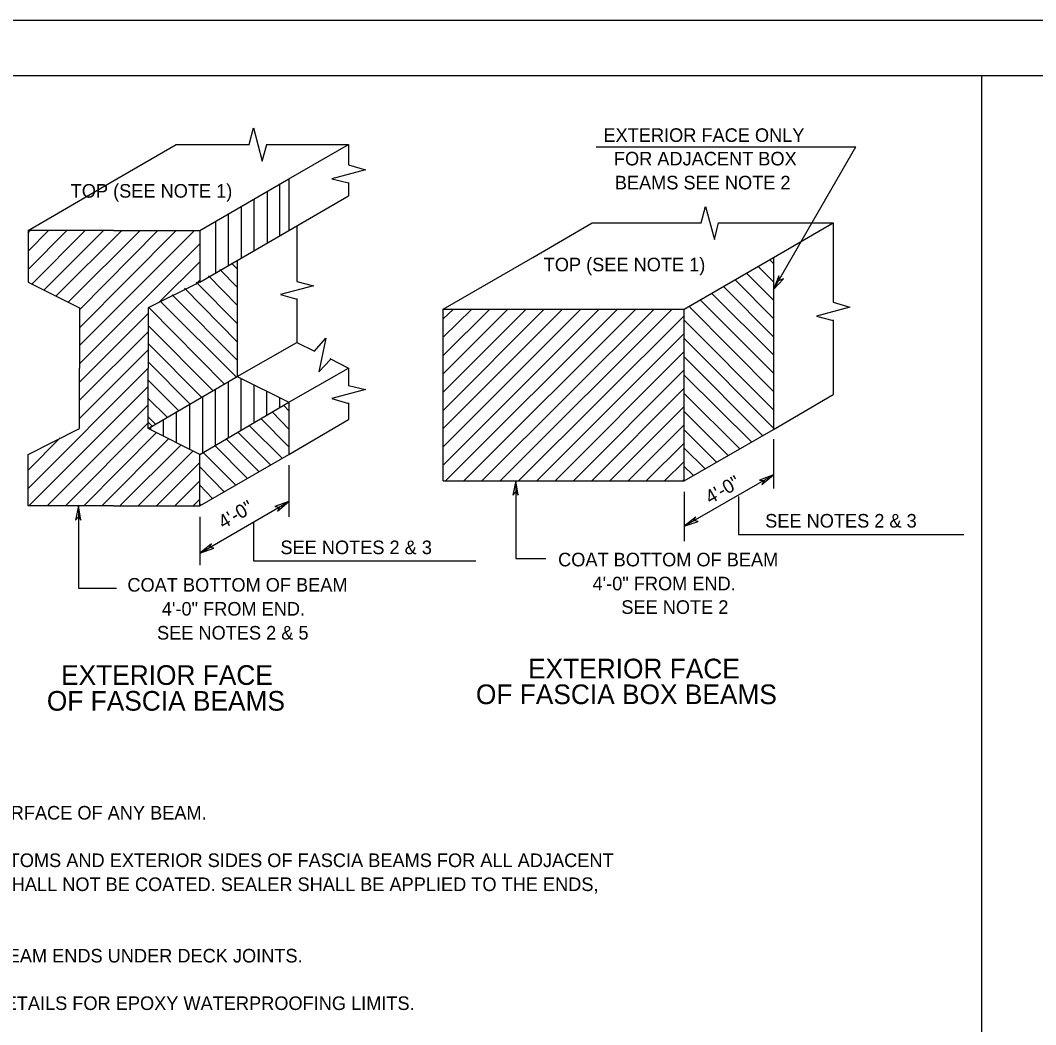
# Model space of a CAD drawing. Extents: x 528.16 to 531.12, y 154.45 to 156.28.
# Drawn here: x 529.563 to 530.328, y 155.524 to 156.28 of the extents above; entities that cross this region are included whole.
import ezdxf

# ---------------------------------------------------------------- set-up
doc = ezdxf.new("R2010")
doc.units = 0
for name, color, linetype in [('Level 1', 7, 'Continuous'), ('Level 3', 7, 'Continuous'), ('Level 41', 7, 'Continuous')]:
    doc.layers.add(name, color=color, linetype=linetype)

msp = doc.modelspace()

# ---------------------------------------------------------------- linework, layer by layer
at = {"layer": 'Level 1'}
for p, q in [((528.16437, 156.27986), (531.1227, 156.27986)), ((528.35105, 156.23819), (531.10105, 156.23819)), ((530.28707, 155.09711), (530.28707, 156.23819)), ((529.73556, 156.18635), (529.73885, 156.19882)), ((529.73885, 156.19882), (529.74541, 156.17388)), ((529.74541, 156.17388), (529.74902, 156.18635)), ((529.81037, 156.17093), (529.82316, 156.16732)), ((529.82316, 156.16732), (529.7979, 156.16043)), ((529.7979, 156.16043), (529.81037, 156.15748)), ((530.07579, 156.1273), (530.07907, 156.13976)), ((530.07907, 156.13976), (530.08596, 156.11483)), ((530.08596, 156.11483), (530.08891, 156.1273)), ((529.78412, 156.08005), (529.75919, 156.07349)), ((529.77165, 156.08333), (529.78412, 156.08005)), ((529.75919, 156.07349), (529.77165, 156.06988)), ((530.18766, 156.06398), (530.16273, 156.05709)), ((530.1752, 156.06759), (530.18766, 156.06398)), ((530.16273, 156.05709), (530.1752, 156.05381)), ((529.78478, 156.03084), (529.79331, 156.04068)), ((529.79331, 156.04068), (529.78806, 156.01509)), ((529.78806, 156.01509), (529.79692, 156.02461)), ((529.82316, 156.00197), (529.7979, 155.99508)), ((529.81037, 156.00492), (529.82316, 156.00197)), ((529.7979, 155.99508), (529.81037, 155.99147))]:
    msp.add_line(p, q, dxfattribs=at)
for points in [[(530.13025, 156.0771), (530.1378, 156.0853), (530.13451, 156.08399), (530.13419, 156.0876)], [(529.93635, 155.93307), (529.93406, 155.92224), (529.93635, 155.92487), (529.93799, 155.92224)], [(530.13025, 155.93766), (530.11975, 155.93373), (530.12336, 155.9334), (530.12139, 155.93045)], [(529.76542, 155.91765), (529.75492, 155.91371), (529.75853, 155.91339), (529.75689, 155.91043)], [(529.60728, 155.91437), (529.60499, 155.90354), (529.60728, 155.90617), (529.60892, 155.90354)], [(530.06299, 155.89895), (530.07349, 155.90256), (530.06988, 155.90322), (530.07185, 155.90584)], [(529.69849, 155.87861), (529.70899, 155.88255), (529.70571, 155.88287), (529.70735, 155.88583)]]:
    msp.add_lwpolyline(points, close=True, dxfattribs=at)
at = {"layer": 'Level 3'}
for p, q in [((529.63615, 156.16043), (529.68077, 156.18635)), ((529.68077, 156.18635), (529.73556, 156.18635)), ((529.74836, 156.18635), (529.81037, 156.18635)), ((529.76542, 156.16043), (529.81037, 156.18635)), ((529.81037, 156.18635), (529.81037, 156.17093)), ((529.99672, 156.18471), (530.19226, 156.18471)), ((530.13025, 156.0771), (530.19226, 156.18471)), ((529.56923, 156.12172), (529.63615, 156.16043)), ((529.69849, 156.12172), (529.76542, 156.16043)), ((529.75886, 156.11778), (529.75886, 156.15682)), ((529.76542, 156.16043), (529.76542, 156.12172)), ((529.81037, 156.15781), (529.81037, 156.14764)), ((529.74934, 156.1122), (529.74934, 156.15092)), ((529.76542, 156.12172), (529.81037, 156.14764)), ((529.81037, 156.14829), (529.81037, 156.14764)), ((529.72999, 156.10105), (529.72999, 156.13976)), ((529.7395, 156.10663), (529.7395, 156.14534)), ((529.72014, 156.09514), (529.72014, 156.13419)), ((529.71063, 156.08957), (529.71063, 156.12861)), ((529.77165, 156.125), (529.77165, 156.08333)), ((529.94915, 156.10138), (529.99377, 156.1273)), ((529.99377, 156.1273), (530.07579, 156.1273)), ((530.08858, 156.1273), (530.1752, 156.1273)), ((530.13025, 156.10138), (530.1752, 156.1273)), ((530.1752, 156.1273), (530.1752, 156.06759)), ((529.63353, 156.12172), (529.56923, 156.12172)), ((529.56923, 156.12172), (529.56923, 156.08268)), ((529.56923, 156.11975), (529.57087, 156.12172)), ((529.56923, 156.10597), (529.58465, 156.12172)), ((529.56923, 156.09219), (529.59843, 156.12172)), ((529.57185, 156.08104), (529.6122, 156.12172)), ((529.58104, 156.07677), (529.62598, 156.12172)), ((529.59022, 156.07218), (529.63976, 156.12172)), ((529.59941, 156.06759), (529.65354, 156.12172)), ((529.60794, 156.06201), (529.66699, 156.12172)), ((529.60794, 156.04823), (529.68077, 156.12172)), ((529.60794, 156.0351), (529.69455, 156.12172)), ((529.63353, 156.12172), (529.69849, 156.12172)), ((529.69849, 156.12172), (529.69849, 156.08268)), ((529.69849, 156.08268), (529.76542, 156.12172)), ((529.60794, 156.02133), (529.69849, 156.11155)), ((529.88156, 156.06234), (529.94915, 156.10138)), ((530.06299, 156.06234), (530.13025, 156.10138)), ((530.13025, 156.10138), (530.13025, 155.97178)), ((529.66798, 156.06759), (529.69849, 156.0981)), ((529.72671, 156.09285), (529.72244, 156.09711)), ((529.72671, 156.09908), (529.72671, 156.01181)), ((530.13025, 156.08301), (530.11877, 156.09449)), ((530.13025, 156.09678), (530.12762, 156.09941)), ((529.72671, 156.06529), (529.70505, 156.0876)), ((529.72671, 156.07907), (529.71358, 156.09219)), ((530.13025, 156.06923), (530.10991, 156.08957)), ((529.56923, 156.08268), (529.60794, 156.06332)), ((529.69849, 156.08268), (529.65978, 156.06332)), ((529.72671, 156.03773), (529.68701, 156.07808)), ((529.69554, 156.08104), (529.69849, 156.08432)), ((529.72671, 156.05151), (529.69587, 156.08268)), ((530.13025, 156.04167), (530.09252, 156.0794)), ((530.13025, 156.05545), (530.10105, 156.08465)), ((529.72671, 156.02395), (529.67782, 156.07316)), ((529.77165, 156.07054), (529.77165, 156.0374)), ((530.13025, 156.01411), (530.0748, 156.06955)), ((530.13025, 156.02789), (530.08366, 156.07448)), ((529.60794, 156.06332), (529.60794, 156.01804)), ((529.65978, 156.06332), (529.65978, 156.01804)), ((529.71719, 156.00591), (529.6601, 156.06365)), ((529.72605, 156.01115), (529.66896, 156.06824)), ((529.88156, 155.93307), (529.88156, 156.06234)), ((529.88156, 156.06234), (530.06299, 156.06234)), ((529.88156, 156.05512), (529.88944, 156.06234)), ((529.88156, 156.04134), (529.90322, 156.06234)), ((529.88156, 156.02756), (529.91667, 156.06234)), ((529.88156, 156.01378), (529.93045, 156.06234)), ((529.88156, 156), (529.94423, 156.06234)), ((529.88156, 155.98622), (529.95768, 156.06234)), ((529.88156, 155.97244), (529.97146, 156.06234)), ((529.88156, 155.95866), (529.98524, 156.06234)), ((529.88156, 155.94488), (529.99902, 156.06234)), ((529.88353, 155.93307), (530.0128, 156.06234)), ((529.89731, 155.93307), (530.02657, 156.06234)), ((529.91076, 155.93307), (530.04035, 156.06234)), ((529.92454, 155.93307), (530.05413, 156.06234)), ((530.06299, 155.93307), (530.06299, 156.06234)), ((530.13025, 156.00033), (530.0666, 156.06463)), ((529.60794, 156.00755), (529.65978, 156.05906)), ((529.93832, 155.93307), (530.06299, 156.05741)), ((530.13025, 155.98655), (530.06299, 156.05413)), ((530.1752, 156.05446), (530.1752, 155.99803)), ((529.70866, 156.00098), (529.65978, 156.0502)), ((529.60794, 155.99377), (529.65978, 156.04528)), ((529.9521, 155.93307), (530.06299, 156.04396)), ((530.13025, 155.97277), (530.06299, 156.04035)), ((529.60794, 155.97999), (529.65978, 156.03182)), ((529.6998, 155.99606), (529.65978, 156.03642)), ((529.72671, 156.01181), (529.77165, 156.0374)), ((529.77165, 156.0374), (529.78478, 156.03084)), ((529.79626, 156.02526), (529.81037, 156.01804)), ((529.96588, 155.93307), (530.06299, 156.03051)), ((530.12205, 155.96719), (530.06299, 156.02657)), ((529.56923, 155.92749), (529.65978, 156.01804)), ((529.60794, 155.97244), (529.60794, 156.01804)), ((529.69127, 155.99081), (529.65978, 156.02264)), ((529.65978, 155.97244), (529.65978, 156.01804)), ((529.76542, 155.99245), (529.81037, 156.01804)), ((529.81037, 156.01804), (529.81037, 156.00492)), ((529.97966, 155.93307), (530.06299, 156.01673)), ((529.65978, 155.97244), (529.72671, 156.01181)), ((529.68274, 155.98589), (529.65978, 156.00886)), ((529.72671, 156.01181), (529.76542, 155.99245)), ((529.72966, 155.97146), (529.72966, 156.01017)), ((530.11385, 155.96227), (530.06299, 156.0128)), ((529.56988, 155.91437), (529.65978, 156.00427)), ((529.7103, 155.9603), (529.7103, 156.00197)), ((529.72014, 155.96588), (529.72014, 156.00755)), ((529.7395, 155.97703), (529.7395, 156.00525)), ((529.99344, 155.93307), (530.06299, 156.00295)), ((529.67388, 155.98097), (529.65978, 155.99508)), ((529.70079, 155.9544), (529.70079, 155.99639)), ((529.74902, 155.98228), (529.74902, 156.00033)), ((529.75886, 155.98819), (529.75886, 155.99541)), ((530.10499, 155.95735), (530.06299, 155.99902)), ((530.13025, 155.97178), (530.1752, 155.99803)), ((529.58366, 155.91437), (529.65978, 155.99049)), ((529.69094, 155.95702), (529.69094, 155.99081)), ((529.69849, 155.95308), (529.76542, 155.99245)), ((529.76542, 155.98589), (529.76181, 155.98983)), ((529.76542, 155.99245), (529.76542, 155.95308)), ((529.81037, 155.9918), (529.81037, 155.97933)), ((530.00722, 155.93307), (530.06299, 155.98917)), ((529.66503, 155.97605), (529.65978, 155.9813)), ((529.67126, 155.96686), (529.67126, 155.97966)), ((529.6811, 155.96194), (529.6811, 155.98524)), ((529.76542, 155.95866), (529.74442, 155.97999)), ((529.76542, 155.97211), (529.75328, 155.98491)), ((529.76542, 155.95308), (529.81037, 155.97933)), ((530.09613, 155.9521), (530.06299, 155.98524)), ((529.56923, 155.95308), (529.60794, 155.97244)), ((529.59744, 155.91437), (529.65978, 155.97671)), ((529.66273, 155.97441), (529.65978, 155.97736)), ((529.69849, 155.95308), (529.65978, 155.97244)), ((529.66175, 155.97146), (529.66175, 155.97408)), ((529.76017, 155.95046), (529.73556, 155.97474)), ((530.021, 155.93307), (530.06299, 155.97539)), ((530.06299, 155.93307), (530.13025, 155.97178)), ((530.08727, 155.94718), (530.06299, 155.97146)), ((529.56923, 155.94127), (529.5935, 155.96555)), ((529.61122, 155.91437), (529.66601, 155.96949)), ((529.62467, 155.91437), (529.6752, 155.9649)), ((529.74311, 155.93996), (529.71818, 155.9649)), ((529.75197, 155.94488), (529.72703, 155.96982)), ((530.13025, 155.96457), (530.13025, 155.92749)), ((529.63845, 155.91437), (529.68438, 155.9603)), ((529.65223, 155.91437), (529.69357, 155.95571)), ((529.73425, 155.93504), (529.70965, 155.95997)), ((530.03445, 155.93307), (530.06299, 155.96161)), ((530.07874, 155.94226), (530.06299, 155.95768)), ((529.56923, 155.91437), (529.56923, 155.95308)), ((529.69849, 155.91437), (529.69849, 155.95308)), ((529.69849, 155.91437), (529.76542, 155.95308)), ((529.72539, 155.93012), (529.70112, 155.9544)), ((530.04823, 155.93307), (530.06299, 155.94783)), ((529.66601, 155.91437), (529.69849, 155.94685)), ((529.71686, 155.92487), (529.69849, 155.94357)), ((529.76542, 155.94488), (529.76542, 155.90617)), ((530.06988, 155.93734), (530.06299, 155.9439)), ((529.67979, 155.91437), (529.69849, 155.93307)), ((529.88156, 155.93307), (530.06299, 155.93307)), ((529.93635, 155.93307), (529.93635, 155.87467)), ((530.06201, 155.93307), (530.06299, 155.93406)), ((530.06299, 155.89895), (530.13025, 155.93766)), ((529.70801, 155.91995), (529.69849, 155.92979)), ((530.06299, 155.92487), (530.06299, 155.8878)), ((529.69357, 155.91437), (529.69849, 155.91929)), ((529.69849, 155.87861), (529.76542, 155.91765)), ((530.104, 155.92126), (530.104, 155.89272)), ((529.63353, 155.91437), (529.56923, 155.91437)), ((529.60728, 155.91437), (529.60728, 155.85236)), ((529.63353, 155.91437), (529.69849, 155.91437)), ((529.69915, 155.91503), (529.69849, 155.91601)), ((529.69849, 155.90617), (529.69849, 155.86975)), ((529.73885, 155.90157), (529.73885, 155.87303)), ((530.104, 155.89272), (530.27362, 155.89272)), ((529.73885, 155.87303), (529.90617, 155.87303)), ((529.93635, 155.87467), (529.95899, 155.87467)), ((529.60728, 155.85236), (529.63583, 155.85236))]:
    msp.add_line(p, q, dxfattribs=at)
at = {"layer": 'Level 41'}
msp.add_lwpolyline([(528.16437, 156.27986), (531.1227, 156.27986), (531.1227, 154.44652), (528.16437, 154.44652)], close=True, dxfattribs=at)

# ---------------------------------------------------------------- texts
at = {"layer": 'Level 1'}
for s, p in [('EXTERIOR FACE ONLY', (530.0023, 156.18832)), ('FOR ADJACENT BOX', (530.01017, 156.1706)), ('BEAMS SEE NOTE 2', (530.01083, 156.15256)), ('TOP (SEE NOTE 1)', (529.60138, 156.14633)), ('TOP (SEE NOTE 1)', (529.95735, 156.09088)), ('SEE NOTES 2 & 3', (530.12402, 155.89797)), ('SEE NOTES 2 & 3', (529.75919, 155.87795)), ('NO SEALER SHALL BE APPLIED TO THE TOP SURFACE OF ANY BEAM.', (529.23852, 155.67815)), ('SEALER SHALL BE APPLIED TO THE ENDS, BOTTOMS AND EXTERIOR SIDES OF FASCIA BEAMS FOR ALL ADJACENT', (529.23852, 155.64239)), ('BOX BEAMS. SIDES OF INTERIOR BOX BEAMS SHALL NOT BE COATED. SEALER SHALL BE APPLIED TO THE ENDS,', (529.23852, 155.62434)), ('THE SEAL COAT SHALL ONLY BE APPLIED TO BEAM ENDS UNDER DECK JOINTS.', (529.23852, 155.57054)), ('VOIDED SLAB BEAMS SIMILAR TO BOX BEAM DETAILS FOR EPOXY WATERPROOFING LIMITS.', (529.23852, 155.53478))]:
    msp.add_text(s, height=0.0102283, dxfattribs=at).set_placement(p)
at = {"layer": 'Level 3'}
for p in [(530.08268, 155.91535), (529.71621, 155.89665)]:
    msp.add_text('4\'-0"', height=0.010228, rotation=30.00073, dxfattribs=at).set_placement(p)
for s, height, p in [('COAT BOTTOM OF BEAM', 0.0102283, (529.96818, 155.86877)), ('COAT BOTTOM OF BEAM', 0.0102283, (529.64403, 155.84974)), ('4\'-0" FROM END.', 0.0102283, (529.99409, 155.85072)), ('4\'-0" FROM END.', 0.0102283, (529.66995, 155.83169)), ('SEE NOTE 2', 0.010228, (530.01575, 155.83301)), ('SEE NOTES 2 & 5', 0.0102283, (529.66634, 155.81365)), ('EXTERIOR FACE ', 0.0147959, (529.5941, 155.77953)), ('EXTERIOR FACE ', 0.0147959, (529.94555, 155.78445)), ('OF FASCIA BOX BEAMS', 0.0147959, (529.90633, 155.76505)), ('OF FASCIA BEAMS', 0.0147959, (529.58342, 155.76013))]:
    msp.add_text(s, height=height, dxfattribs=at).set_placement(p)

doc.saveas('drawing.dxf')
